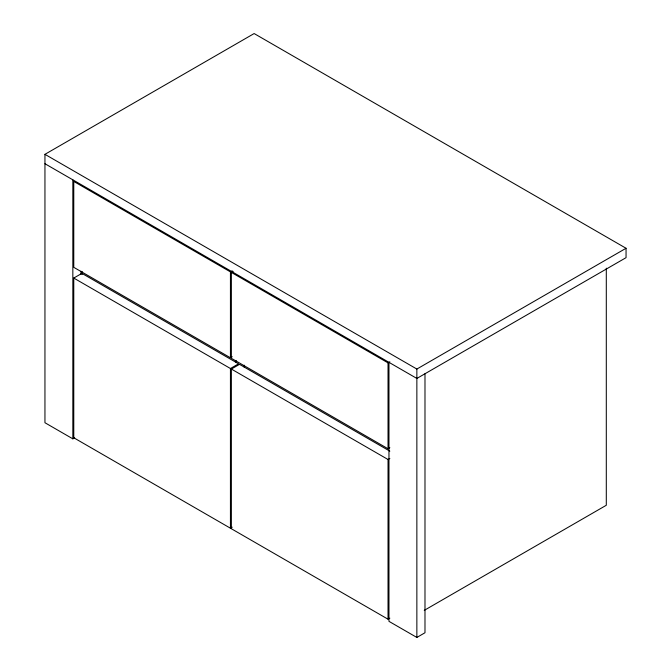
<?xml version="1.0" encoding="UTF-8"?>
<svg xmlns="http://www.w3.org/2000/svg" width="671" height="671" viewBox="0 0 671 671"><rect width="100%" height="100%" fill="white"/><g stroke="black" fill="none" stroke-linecap="round" stroke-linejoin="round"><path stroke-width="1.01" d="M74.649 437.794L72.837 438.834L44.949 422.73L44.949 154.33L254.141 33.55L626.051 248.27L626.051 257.664L416.859 378.444L44.949 163.724M73.768 278.062L81.904 273.365L238.574 363.816L230.438 368.513L73.768 278.062L73.768 437.76L230.438 528.211L232.241 527.171M232.241 356.729L230.438 357.777L73.768 267.326L73.768 181.438L230.438 271.889L232.241 270.841M389.843 447.716L388.031 448.765L231.369 358.314L231.369 272.426L233.172 271.378M389.843 618.159L388.031 619.199L231.369 528.748L231.369 369.05L239.505 364.353L389.826 451.147M231.369 272.426L388.031 362.877L389.843 361.828M44.949 154.33L416.859 369.05L626.051 248.27M231.369 369.05L388.031 459.501L389.843 458.452M424.248 610.367L606.299 505.263L606.299 268.19M388.962 362.34L388.962 621.346L416.859 637.45L424.986 632.753L424.986 373.747M416.859 369.05L416.859 637.45M388.031 362.877L388.031 448.765M388.031 459.501L388.031 619.199M244.269 365.192L244.269 367.28M236.133 360.495L236.133 362.583M230.438 271.889L230.438 357.777M230.438 368.513L230.438 528.211M82.139 271.461L82.139 274.582M80.973 271.21L80.973 274.347M72.837 179.828L72.837 438.834"/></g></svg>
